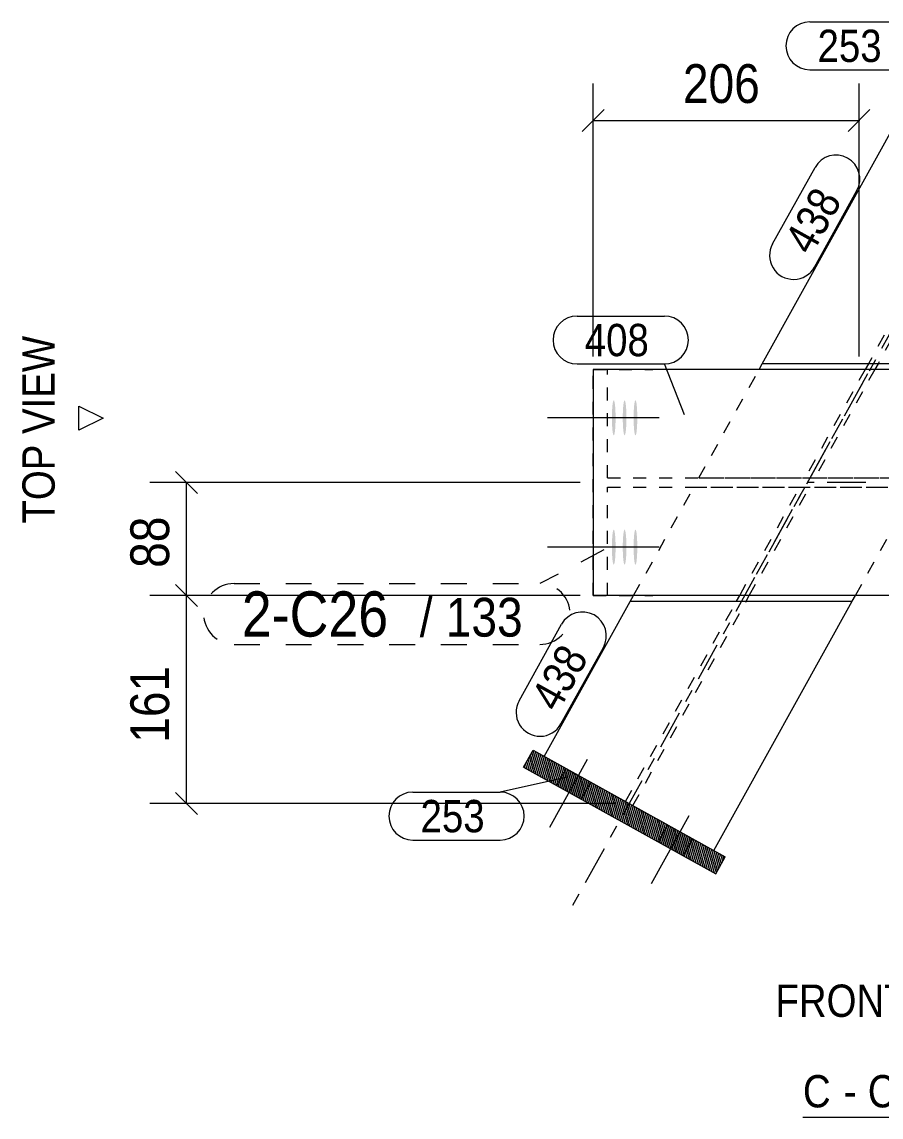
# Model space of a CAD drawing. Header units: millimetres. Extents: x 2 to 825, y 1 to 579.
# Drawn here: x 459.9 to 526.4, y 318.8 to 403.5 of the extents above; entities that cross this region are included whole.
import ezdxf

# ---------------------------------------------------------------- set-up
doc = ezdxf.new("R2010")
doc.units = ezdxf.units.MM
for name, pattern in [('XKITLINE00', [0]), ('XKITLINE01', [4, 1, -1, 1, -1]), ('XKITLINE02', [4, 2, -2]), ('XKITLINE03', [6, 3, -1, 1, -1])]:
    doc.linetypes.add(name, pattern=pattern)
for name, color, linetype, lineweight in [('Bolt', 3, 'Continuous', 0), ('Dimensions', 7, 'Continuous', 0), ('OtherObjectType', 7, 'Continuous', 0), ('Part', 2, 'Continuous', 0), ('PartMark', 7, 'Continuous', 0)]:
    doc.layers.add(name, color=color, linetype=linetype, lineweight=lineweight)
doc.styles.add('ARIAL', font='ARIAL.TTF')

# ---------------------------------------------------------------- blocks, each defined once
blk = doc.blocks.new('*A3')
at = {"layer": 'Part', "color": 7, "linetype": 'XKITLINE00', "lineweight": 0}
for p, q in [((499.369, 345.519), (499.089, 346.497)), ((499.545, 345.421), (499.187, 346.673)), ((499.722, 345.323), (499.285, 346.85)), ((499.899, 345.225), (499.383, 347.027)), ((500.075, 345.127), (499.492, 347.166)), ((500.252, 345.029), (499.668, 347.068)), ((500.429, 344.931), (499.845, 346.97)), ((500.605, 344.833), (500.022, 346.872)), ((500.782, 344.735), (500.198, 346.774)), ((500.959, 344.637), (500.375, 346.676)), ((501.136, 344.539), (500.552, 346.578)), ((501.312, 344.441), (500.728, 346.48)), ((498.839, 345.813), (498.795, 345.967)), ((499.015, 345.715), (498.893, 346.143)), ((499.192, 345.617), (498.991, 346.32)), ((501.489, 344.343), (500.905, 346.382)), ((501.666, 344.245), (501.082, 346.284)), ((501.842, 344.147), (501.258, 346.186)), ((502.019, 344.049), (501.435, 346.088)), ((502.196, 343.951), (501.612, 345.99)), ((502.372, 343.852), (501.788, 345.892)), ((502.549, 343.754), (501.965, 345.794)), ((502.726, 343.656), (502.142, 345.696)), ((502.902, 343.558), (502.318, 345.598)), ((503.079, 343.46), (502.495, 345.5)), ((503.256, 343.362), (502.672, 345.402)), ((503.432, 343.264), (502.848, 345.304)), ((503.609, 343.166), (503.025, 345.206)), ((503.786, 343.068), (503.202, 345.108)), ((503.962, 342.97), (503.379, 345.01)), ((504.139, 342.872), (503.555, 344.912)), ((504.316, 342.774), (503.732, 344.814)), ((504.492, 342.676), (503.909, 344.716)), ((504.669, 342.578), (504.085, 344.617)), ((504.846, 342.48), (504.262, 344.519)), ((505.023, 342.382), (504.439, 344.421)), ((505.199, 342.284), (504.615, 344.323)), ((505.376, 342.186), (504.792, 344.225)), ((505.553, 342.088), (504.969, 344.127)), ((505.729, 341.99), (505.145, 344.029)), ((505.906, 341.892), (505.322, 343.931)), ((506.083, 341.794), (505.499, 343.833)), ((506.259, 341.696), (505.675, 343.735)), ((506.436, 341.598), (505.852, 343.637)), ((506.613, 341.5), (506.029, 343.539)), ((506.789, 341.402), (506.205, 343.441)), ((506.966, 341.304), (506.382, 343.343)), ((507.143, 341.206), (506.559, 343.245)), ((507.319, 341.108), (506.735, 343.147)), ((507.496, 341.01), (506.912, 343.049)), ((507.673, 340.912), (507.089, 342.951)), ((507.849, 340.814), (507.266, 342.853)), ((508.026, 340.715), (507.442, 342.755)), ((508.203, 340.617), (507.619, 342.657)), ((508.379, 340.519), (507.796, 342.559)), ((508.556, 340.421), (507.972, 342.461)), ((508.733, 340.323), (508.149, 342.363)), ((508.909, 340.225), (508.326, 342.265)), ((509.086, 340.127), (508.502, 342.167)), ((509.263, 340.029), (508.679, 342.069)), ((509.44, 339.931), (508.856, 341.971)), ((509.616, 339.833), (509.032, 341.873)), ((509.793, 339.735), (509.209, 341.775)), ((509.97, 339.637), (509.386, 341.677)), ((510.146, 339.539), (509.562, 341.578)), ((510.323, 339.441), (509.739, 341.48)), ((510.5, 339.343), (509.916, 341.382)), ((510.676, 339.245), (510.092, 341.284)), ((510.853, 339.147), (510.269, 341.186)), ((511.03, 339.049), (510.446, 341.088)), ((511.206, 338.951), (510.622, 340.99)), ((511.383, 338.853), (510.799, 340.892)), ((511.56, 338.755), (510.976, 340.794)), ((511.736, 338.657), (511.153, 340.696)), ((511.913, 338.559), (511.329, 340.598)), ((512.09, 338.461), (511.506, 340.5)), ((512.266, 338.363), (511.683, 340.402)), ((512.41, 338.381), (511.859, 340.304)), ((512.547, 338.42), (512.036, 340.206)), ((512.685, 338.46), (512.213, 340.108)), ((512.822, 338.499), (512.389, 340.01)), ((512.959, 338.538), (512.566, 339.912)), ((513.097, 338.578), (512.743, 339.814)), ((513.234, 338.617), (512.919, 339.716)), ((513.371, 338.656), (513.096, 339.618)), ((513.509, 338.696), (513.273, 339.52)), ((513.646, 338.735), (513.449, 339.422)), ((513.783, 338.774), (513.626, 339.324)), ((513.921, 338.814), (513.803, 339.226)), ((514.039, 338.402), (513.921, 338.814)), ((514.058, 338.853), (513.979, 339.128)), ((514.137, 338.578), (514.058, 338.853)), ((514.195, 338.892), (514.156, 339.03)), ((514.235, 338.755), (514.195, 338.892)), ((512.443, 338.265), (512.41, 338.381)), ((512.62, 338.167), (512.547, 338.42)), ((512.796, 338.069), (512.685, 338.46)), ((512.973, 337.971), (512.822, 338.499)), ((513.15, 337.873), (512.959, 338.538)), ((513.327, 337.775), (513.097, 338.578)), ((513.503, 337.677), (513.234, 338.617)), ((513.647, 337.695), (513.371, 338.656)), ((513.745, 337.872), (513.509, 338.696)), ((513.843, 338.048), (513.646, 338.735)), ((513.941, 338.225), (513.783, 338.774))]:
    blk.add_line(p, q, dxfattribs=at)
blk = doc.blocks.new('*A64')
at = {"layer": 'Bolt'}
for points in [[(505.57, 372.922), (505.57, 372.955), (505.57, 372.988), (505.571, 373.021), (505.571, 373.054), (505.572, 373.087), (505.572, 373.12), (505.573, 373.152), (505.574, 373.185), (505.574, 373.217), (505.575, 373.249), (505.576, 373.281), (505.577, 373.313), (505.578, 373.344), (505.58, 373.375), (505.581, 373.406), (505.582, 373.436), (505.584, 373.466), (505.585, 373.496), (505.587, 373.525), (505.588, 373.555), (505.59, 373.583), (505.592, 373.611), (505.594, 373.639), (505.596, 373.666), (505.598, 373.693), (505.6, 373.72), (505.602, 373.746), (505.604, 373.771), (505.607, 373.796), (505.609, 373.82), (505.612, 373.844), (505.614, 373.867), (505.617, 373.889), (505.619, 373.911), (505.622, 373.933), (505.625, 373.953), (505.627, 373.973), (505.63, 373.993), (505.633, 374.012), (505.636, 374.03), (505.639, 374.047), (505.642, 374.064), (505.645, 374.08), (505.648, 374.095), (505.651, 374.109), (505.654, 374.123), (505.658, 374.136), (505.661, 374.149), (505.664, 374.16), (505.667, 374.171), (505.671, 374.181), (505.674, 374.19), (505.677, 374.199), (505.681, 374.206), (505.684, 374.213), (505.687, 374.219), (505.691, 374.224), (505.694, 374.229), (505.698, 374.233), (505.701, 374.235), (505.705, 374.237), (505.708, 374.239), (505.712, 374.239), (505.715, 374.239), (505.719, 374.237), (505.722, 374.235), (505.726, 374.233), (505.729, 374.229), (505.732, 374.224), (505.736, 374.219), (505.739, 374.213), (505.743, 374.206), (505.746, 374.199), (505.749, 374.19), (505.753, 374.181), (505.756, 374.171), (505.759, 374.16), (505.763, 374.149), (505.766, 374.136), (505.769, 374.123), (505.772, 374.109), (505.775, 374.095), (505.778, 374.08), (505.781, 374.064), (505.784, 374.047), (505.787, 374.03), (505.79, 374.012), (505.793, 373.993), (505.796, 373.973), (505.799, 373.953), (505.802, 373.933), (505.804, 373.911), (505.807, 373.889), (505.809, 373.867), (505.812, 373.844), (505.814, 373.82), (505.817, 373.796), (505.819, 373.771), (505.821, 373.746), (505.823, 373.72), (505.825, 373.693), (505.827, 373.666), (505.829, 373.639), (505.831, 373.611), (505.833, 373.583), (505.835, 373.555), (505.837, 373.525), (505.838, 373.496), (505.84, 373.466), (505.841, 373.436), (505.843, 373.406), (505.844, 373.375), (505.845, 373.344), (505.846, 373.313), (505.847, 373.281), (505.848, 373.249), (505.849, 373.217), (505.85, 373.185), (505.851, 373.152), (505.851, 373.12), (505.852, 373.087), (505.852, 373.054), (505.853, 373.021), (505.853, 372.988), (505.853, 372.955), (505.853, 372.922), (505.853, 372.889), (505.853, 372.856), (505.853, 372.823), (505.853, 372.79), (505.853, 372.757), (505.852, 372.724), (505.852, 372.691), (505.851, 372.658), (505.851, 372.626), (505.85, 372.593), (505.849, 372.561), (505.848, 372.529), (505.847, 372.497), (505.846, 372.466), (505.845, 372.434), (505.844, 372.403), (505.843, 372.372), (505.841, 372.342), (505.84, 372.312), (505.838, 372.282), (505.837, 372.253), (505.835, 372.224), (505.833, 372.195), (505.831, 372.167), (505.829, 372.139), (505.827, 372.112), (505.825, 372.085), (505.823, 372.059), (505.821, 372.033), (505.819, 372.007), (505.817, 371.983), (505.814, 371.958), (505.812, 371.935), (505.809, 371.911), (505.807, 371.889), (505.804, 371.867), (505.802, 371.846), (505.799, 371.825), (505.796, 371.805), (505.793, 371.785), (505.79, 371.767), (505.787, 371.749), (505.784, 371.731), (505.781, 371.714), (505.778, 371.699), (505.775, 371.683), (505.772, 371.669), (505.769, 371.655), (505.766, 371.642), (505.763, 371.63), (505.759, 371.618), (505.756, 371.607), (505.753, 371.597), (505.749, 371.588), (505.746, 371.58), (505.743, 371.572), (505.739, 371.565), (505.736, 371.559), (505.732, 371.554), (505.729, 371.549), (505.726, 371.546), (505.722, 371.543), (505.719, 371.541), (505.715, 371.54), (505.712, 371.539), (505.708, 371.54), (505.705, 371.541), (505.701, 371.543), (505.698, 371.546), (505.694, 371.549), (505.691, 371.554), (505.687, 371.559), (505.684, 371.565), (505.681, 371.572), (505.677, 371.58), (505.674, 371.588), (505.671, 371.597), (505.667, 371.607), (505.664, 371.618), (505.661, 371.63), (505.658, 371.642), (505.654, 371.655), (505.651, 371.669), (505.648, 371.683), (505.645, 371.699), (505.642, 371.714), (505.639, 371.731), (505.636, 371.749), (505.633, 371.767), (505.63, 371.785), (505.627, 371.805), (505.625, 371.825), (505.622, 371.846), (505.619, 371.867), (505.617, 371.889), (505.614, 371.911), (505.612, 371.935), (505.609, 371.958), (505.607, 371.983), (505.604, 372.007), (505.602, 372.033), (505.6, 372.059), (505.598, 372.085), (505.596, 372.112), (505.594, 372.139), (505.592, 372.167), (505.59, 372.195), (505.588, 372.224), (505.587, 372.253), (505.585, 372.282), (505.584, 372.312), (505.582, 372.342), (505.581, 372.372), (505.58, 372.403), (505.578, 372.434), (505.577, 372.466), (505.576, 372.497), (505.575, 372.529), (505.574, 372.561), (505.574, 372.593), (505.573, 372.626), (505.572, 372.658), (505.572, 372.691), (505.571, 372.724), (505.571, 372.757), (505.57, 372.79), (505.57, 372.823), (505.57, 372.856), (505.57, 372.889)], [(506.409, 372.922), (506.409, 372.955), (506.41, 372.988), (506.41, 373.021), (506.41, 373.054), (506.411, 373.087), (506.411, 373.12), (506.412, 373.152), (506.413, 373.185), (506.413, 373.217), (506.414, 373.249), (506.415, 373.281), (506.416, 373.313), (506.418, 373.344), (506.419, 373.375), (506.42, 373.406), (506.421, 373.436), (506.423, 373.466), (506.424, 373.496), (506.426, 373.525), (506.428, 373.555), (506.429, 373.583), (506.431, 373.611), (506.433, 373.639), (506.435, 373.666), (506.437, 373.693), (506.439, 373.72), (506.441, 373.746), (506.444, 373.771), (506.446, 373.796), (506.448, 373.82), (506.451, 373.844), (506.453, 373.867), (506.456, 373.889), (506.458, 373.911), (506.461, 373.933), (506.464, 373.953), (506.466, 373.973), (506.469, 373.993), (506.472, 374.012), (506.475, 374.03), (506.478, 374.047), (506.481, 374.064), (506.484, 374.08), (506.487, 374.095), (506.49, 374.109), (506.493, 374.123), (506.497, 374.136), (506.5, 374.149), (506.503, 374.16), (506.506, 374.171), (506.51, 374.181), (506.513, 374.19), (506.516, 374.199), (506.52, 374.206), (506.523, 374.213), (506.527, 374.219), (506.53, 374.224), (506.534, 374.229), (506.537, 374.233), (506.54, 374.235), (506.544, 374.237), (506.547, 374.239), (506.551, 374.239), (506.554, 374.239), (506.558, 374.237), (506.561, 374.235), (506.565, 374.233), (506.568, 374.229), (506.572, 374.224), (506.575, 374.219), (506.578, 374.213), (506.582, 374.206), (506.585, 374.199), (506.589, 374.19), (506.592, 374.181), (506.595, 374.171), (506.599, 374.16), (506.602, 374.149), (506.605, 374.136), (506.608, 374.123), (506.611, 374.109), (506.615, 374.095), (506.618, 374.08), (506.621, 374.064), (506.624, 374.047), (506.627, 374.03), (506.63, 374.012), (506.632, 373.993), (506.635, 373.973), (506.638, 373.953), (506.641, 373.933), (506.643, 373.911), (506.646, 373.889), (506.648, 373.867), (506.651, 373.844), (506.653, 373.82), (506.656, 373.796), (506.658, 373.771), (506.66, 373.746), (506.662, 373.72), (506.665, 373.693), (506.667, 373.666), (506.669, 373.639), (506.67, 373.611), (506.672, 373.583), (506.674, 373.555), (506.676, 373.525), (506.677, 373.496), (506.679, 373.466), (506.68, 373.436), (506.682, 373.406), (506.683, 373.375), (506.684, 373.344), (506.685, 373.313), (506.686, 373.281), (506.687, 373.249), (506.688, 373.217), (506.689, 373.185), (506.69, 373.152), (506.69, 373.12), (506.691, 373.087), (506.691, 373.054), (506.692, 373.021), (506.692, 372.988), (506.692, 372.955), (506.692, 372.922), (506.692, 372.889), (506.692, 372.856), (506.692, 372.823), (506.692, 372.79), (506.692, 372.757), (506.691, 372.724), (506.691, 372.691), (506.69, 372.658), (506.69, 372.626), (506.689, 372.593), (506.688, 372.561), (506.687, 372.529), (506.686, 372.497), (506.685, 372.466), (506.684, 372.434), (506.683, 372.403), (506.682, 372.372), (506.68, 372.342), (506.679, 372.312), (506.677, 372.282), (506.676, 372.253), (506.674, 372.224), (506.672, 372.195), (506.67, 372.167), (506.669, 372.139), (506.667, 372.112), (506.665, 372.085), (506.662, 372.059), (506.66, 372.033), (506.658, 372.007), (506.656, 371.983), (506.653, 371.958), (506.651, 371.935), (506.648, 371.911), (506.646, 371.889), (506.643, 371.867), (506.641, 371.846), (506.638, 371.825), (506.635, 371.805), (506.632, 371.785), (506.63, 371.767), (506.627, 371.749), (506.624, 371.731), (506.621, 371.714), (506.618, 371.699), (506.615, 371.683), (506.611, 371.669), (506.608, 371.655), (506.605, 371.642), (506.602, 371.63), (506.599, 371.618), (506.595, 371.607), (506.592, 371.597), (506.589, 371.588), (506.585, 371.58), (506.582, 371.572), (506.578, 371.565), (506.575, 371.559), (506.572, 371.554), (506.568, 371.549), (506.565, 371.546), (506.561, 371.543), (506.558, 371.541), (506.554, 371.54), (506.551, 371.539), (506.547, 371.54), (506.544, 371.541), (506.54, 371.543), (506.537, 371.546), (506.534, 371.549), (506.53, 371.554), (506.527, 371.559), (506.523, 371.565), (506.52, 371.572), (506.516, 371.58), (506.513, 371.588), (506.51, 371.597), (506.506, 371.607), (506.503, 371.618), (506.5, 371.63), (506.497, 371.642), (506.493, 371.655), (506.49, 371.669), (506.487, 371.683), (506.484, 371.699), (506.481, 371.714), (506.478, 371.731), (506.475, 371.749), (506.472, 371.767), (506.469, 371.785), (506.466, 371.805), (506.464, 371.825), (506.461, 371.846), (506.458, 371.867), (506.456, 371.889), (506.453, 371.911), (506.451, 371.935), (506.448, 371.958), (506.446, 371.983), (506.444, 372.007), (506.441, 372.033), (506.439, 372.059), (506.437, 372.085), (506.435, 372.112), (506.433, 372.139), (506.431, 372.167), (506.429, 372.195), (506.428, 372.224), (506.426, 372.253), (506.424, 372.282), (506.423, 372.312), (506.421, 372.342), (506.42, 372.372), (506.419, 372.403), (506.418, 372.434), (506.416, 372.466), (506.415, 372.497), (506.414, 372.529), (506.413, 372.561), (506.413, 372.593), (506.412, 372.626), (506.411, 372.658), (506.411, 372.691), (506.41, 372.724), (506.41, 372.757), (506.41, 372.79), (506.409, 372.823), (506.409, 372.856), (506.409, 372.889)], [(507.248, 372.922), (507.249, 372.955), (507.249, 372.988), (507.249, 373.021), (507.249, 373.054), (507.25, 373.087), (507.25, 373.12), (507.251, 373.152), (507.252, 373.185), (507.253, 373.217), (507.254, 373.249), (507.254, 373.281), (507.256, 373.313), (507.257, 373.344), (507.258, 373.375), (507.259, 373.406), (507.261, 373.436), (507.262, 373.466), (507.264, 373.496), (507.265, 373.525), (507.267, 373.555), (507.269, 373.583), (507.27, 373.611), (507.272, 373.639), (507.274, 373.666), (507.276, 373.693), (507.278, 373.72), (507.281, 373.746), (507.283, 373.771), (507.285, 373.796), (507.287, 373.82), (507.29, 373.844), (507.292, 373.867), (507.295, 373.889), (507.298, 373.911), (507.3, 373.933), (507.303, 373.953), (507.306, 373.973), (507.308, 373.993), (507.311, 374.012), (507.314, 374.03), (507.317, 374.047), (507.32, 374.064), (507.323, 374.08), (507.326, 374.095), (507.329, 374.109), (507.333, 374.123), (507.336, 374.136), (507.339, 374.149), (507.342, 374.16), (507.346, 374.171), (507.349, 374.181), (507.352, 374.19), (507.356, 374.199), (507.359, 374.206), (507.362, 374.213), (507.366, 374.219), (507.369, 374.224), (507.373, 374.229), (507.376, 374.233), (507.38, 374.235), (507.383, 374.237), (507.387, 374.239), (507.39, 374.239), (507.393, 374.239), (507.397, 374.237), (507.4, 374.235), (507.404, 374.233), (507.407, 374.229), (507.411, 374.224), (507.414, 374.219), (507.418, 374.213), (507.421, 374.206), (507.424, 374.199), (507.428, 374.19), (507.431, 374.181), (507.434, 374.171), (507.438, 374.16), (507.441, 374.149), (507.444, 374.136), (507.447, 374.123), (507.451, 374.109), (507.454, 374.095), (507.457, 374.08), (507.46, 374.064), (507.463, 374.047), (507.466, 374.03), (507.469, 374.012), (507.472, 373.993), (507.474, 373.973), (507.477, 373.953), (507.48, 373.933), (507.483, 373.911), (507.485, 373.889), (507.488, 373.867), (507.49, 373.844), (507.493, 373.82), (507.495, 373.796), (507.497, 373.771), (507.499, 373.746), (507.502, 373.72), (507.504, 373.693), (507.506, 373.666), (507.508, 373.639), (507.51, 373.611), (507.511, 373.583), (507.513, 373.555), (507.515, 373.525), (507.516, 373.496), (507.518, 373.466), (507.519, 373.436), (507.521, 373.406), (507.522, 373.375), (507.523, 373.344), (507.524, 373.313), (507.526, 373.281), (507.526, 373.249), (507.527, 373.217), (507.528, 373.185), (507.529, 373.152), (507.53, 373.12), (507.53, 373.087), (507.531, 373.054), (507.531, 373.021), (507.531, 372.988), (507.531, 372.955), (507.532, 372.922), (507.532, 372.889), (507.532, 372.856), (507.531, 372.823), (507.531, 372.79), (507.531, 372.757), (507.531, 372.724), (507.53, 372.691), (507.53, 372.658), (507.529, 372.626), (507.528, 372.593), (507.527, 372.561), (507.526, 372.529), (507.526, 372.497), (507.524, 372.466), (507.523, 372.434), (507.522, 372.403), (507.521, 372.372), (507.519, 372.342), (507.518, 372.312), (507.516, 372.282), (507.515, 372.253), (507.513, 372.224), (507.511, 372.195), (507.51, 372.167), (507.508, 372.139), (507.506, 372.112), (507.504, 372.085), (507.502, 372.059), (507.499, 372.033), (507.497, 372.007), (507.495, 371.983), (507.493, 371.958), (507.49, 371.935), (507.488, 371.911), (507.485, 371.889), (507.483, 371.867), (507.48, 371.846), (507.477, 371.825), (507.474, 371.805), (507.472, 371.785), (507.469, 371.767), (507.466, 371.749), (507.463, 371.731), (507.46, 371.714), (507.457, 371.699), (507.454, 371.683), (507.451, 371.669), (507.447, 371.655), (507.444, 371.642), (507.441, 371.63), (507.438, 371.618), (507.434, 371.607), (507.431, 371.597), (507.428, 371.588), (507.424, 371.58), (507.421, 371.572), (507.418, 371.565), (507.414, 371.559), (507.411, 371.554), (507.407, 371.549), (507.404, 371.546), (507.4, 371.543), (507.397, 371.541), (507.393, 371.54), (507.39, 371.539), (507.387, 371.54), (507.383, 371.541), (507.38, 371.543), (507.376, 371.546), (507.373, 371.549), (507.369, 371.554), (507.366, 371.559), (507.362, 371.565), (507.359, 371.572), (507.356, 371.58), (507.352, 371.588), (507.349, 371.597), (507.346, 371.607), (507.342, 371.618), (507.339, 371.63), (507.336, 371.642), (507.333, 371.655), (507.329, 371.669), (507.326, 371.683), (507.323, 371.699), (507.32, 371.714), (507.317, 371.731), (507.314, 371.749), (507.311, 371.767), (507.308, 371.785), (507.306, 371.805), (507.303, 371.825), (507.3, 371.846), (507.298, 371.867), (507.295, 371.889), (507.292, 371.911), (507.29, 371.935), (507.287, 371.958), (507.285, 371.983), (507.283, 372.007), (507.281, 372.033), (507.278, 372.059), (507.276, 372.085), (507.274, 372.112), (507.272, 372.139), (507.27, 372.167), (507.269, 372.195), (507.267, 372.224), (507.265, 372.253), (507.264, 372.282), (507.262, 372.312), (507.261, 372.342), (507.259, 372.372), (507.258, 372.403), (507.257, 372.434), (507.256, 372.466), (507.254, 372.497), (507.254, 372.529), (507.253, 372.561), (507.252, 372.593), (507.251, 372.626), (507.25, 372.658), (507.25, 372.691), (507.249, 372.724), (507.249, 372.757), (507.249, 372.79), (507.249, 372.823), (507.248, 372.856), (507.248, 372.889)], [(505.57, 362.922), (505.57, 362.955), (505.57, 362.988), (505.571, 363.021), (505.571, 363.054), (505.572, 363.087), (505.572, 363.12), (505.573, 363.152), (505.574, 363.185), (505.574, 363.217), (505.575, 363.249), (505.576, 363.281), (505.577, 363.313), (505.578, 363.344), (505.58, 363.375), (505.581, 363.406), (505.582, 363.436), (505.584, 363.466), (505.585, 363.496), (505.587, 363.525), (505.588, 363.555), (505.59, 363.583), (505.592, 363.611), (505.594, 363.639), (505.596, 363.666), (505.598, 363.693), (505.6, 363.72), (505.602, 363.746), (505.604, 363.771), (505.607, 363.796), (505.609, 363.82), (505.612, 363.844), (505.614, 363.867), (505.617, 363.889), (505.619, 363.911), (505.622, 363.933), (505.625, 363.953), (505.627, 363.973), (505.63, 363.993), (505.633, 364.012), (505.636, 364.03), (505.639, 364.047), (505.642, 364.064), (505.645, 364.08), (505.648, 364.095), (505.651, 364.109), (505.654, 364.123), (505.658, 364.136), (505.661, 364.149), (505.664, 364.16), (505.667, 364.171), (505.671, 364.181), (505.674, 364.19), (505.677, 364.199), (505.681, 364.206), (505.684, 364.213), (505.687, 364.219), (505.691, 364.224), (505.694, 364.229), (505.698, 364.233), (505.701, 364.235), (505.705, 364.237), (505.708, 364.239), (505.712, 364.239), (505.715, 364.239), (505.719, 364.237), (505.722, 364.235), (505.726, 364.233), (505.729, 364.229), (505.732, 364.224), (505.736, 364.219), (505.739, 364.213), (505.743, 364.206), (505.746, 364.199), (505.749, 364.19), (505.753, 364.181), (505.756, 364.171), (505.759, 364.16), (505.763, 364.149), (505.766, 364.136), (505.769, 364.123), (505.772, 364.109), (505.775, 364.095), (505.778, 364.08), (505.781, 364.064), (505.784, 364.047), (505.787, 364.03), (505.79, 364.012), (505.793, 363.993), (505.796, 363.973), (505.799, 363.953), (505.802, 363.933), (505.804, 363.911), (505.807, 363.889), (505.809, 363.867), (505.812, 363.844), (505.814, 363.82), (505.817, 363.796), (505.819, 363.771), (505.821, 363.746), (505.823, 363.72), (505.825, 363.693), (505.827, 363.666), (505.829, 363.639), (505.831, 363.611), (505.833, 363.583), (505.835, 363.555), (505.837, 363.525), (505.838, 363.496), (505.84, 363.466), (505.841, 363.436), (505.843, 363.406), (505.844, 363.375), (505.845, 363.344), (505.846, 363.313), (505.847, 363.281), (505.848, 363.249), (505.849, 363.217), (505.85, 363.185), (505.851, 363.152), (505.851, 363.12), (505.852, 363.087), (505.852, 363.054), (505.853, 363.021), (505.853, 362.988), (505.853, 362.955), (505.853, 362.922), (505.853, 362.889), (505.853, 362.856), (505.853, 362.823), (505.853, 362.79), (505.853, 362.757), (505.852, 362.724), (505.852, 362.691), (505.851, 362.658), (505.851, 362.626), (505.85, 362.593), (505.849, 362.561), (505.848, 362.529), (505.847, 362.497), (505.846, 362.466), (505.845, 362.434), (505.844, 362.403), (505.843, 362.372), (505.841, 362.342), (505.84, 362.312), (505.838, 362.282), (505.837, 362.253), (505.835, 362.224), (505.833, 362.195), (505.831, 362.167), (505.829, 362.139), (505.827, 362.112), (505.825, 362.085), (505.823, 362.059), (505.821, 362.033), (505.819, 362.007), (505.817, 361.983), (505.814, 361.958), (505.812, 361.935), (505.809, 361.911), (505.807, 361.889), (505.804, 361.867), (505.802, 361.846), (505.799, 361.825), (505.796, 361.805), (505.793, 361.785), (505.79, 361.767), (505.787, 361.749), (505.784, 361.731), (505.781, 361.714), (505.778, 361.699), (505.775, 361.683), (505.772, 361.669), (505.769, 361.655), (505.766, 361.642), (505.763, 361.63), (505.759, 361.618), (505.756, 361.607), (505.753, 361.597), (505.749, 361.588), (505.746, 361.58), (505.743, 361.572), (505.739, 361.565), (505.736, 361.559), (505.732, 361.554), (505.729, 361.549), (505.726, 361.546), (505.722, 361.543), (505.719, 361.541), (505.715, 361.54), (505.712, 361.539), (505.708, 361.54), (505.705, 361.541), (505.701, 361.543), (505.698, 361.546), (505.694, 361.549), (505.691, 361.554), (505.687, 361.559), (505.684, 361.565), (505.681, 361.572), (505.677, 361.58), (505.674, 361.588), (505.671, 361.597), (505.667, 361.607), (505.664, 361.618), (505.661, 361.63), (505.658, 361.642), (505.654, 361.655), (505.651, 361.669), (505.648, 361.683), (505.645, 361.699), (505.642, 361.714), (505.639, 361.731), (505.636, 361.749), (505.633, 361.767), (505.63, 361.785), (505.627, 361.805), (505.625, 361.825), (505.622, 361.846), (505.619, 361.867), (505.617, 361.889), (505.614, 361.911), (505.612, 361.935), (505.609, 361.958), (505.607, 361.983), (505.604, 362.007), (505.602, 362.033), (505.6, 362.059), (505.598, 362.085), (505.596, 362.112), (505.594, 362.139), (505.592, 362.167), (505.59, 362.195), (505.588, 362.224), (505.587, 362.253), (505.585, 362.282), (505.584, 362.312), (505.582, 362.342), (505.581, 362.372), (505.58, 362.403), (505.578, 362.434), (505.577, 362.466), (505.576, 362.497), (505.575, 362.529), (505.574, 362.561), (505.574, 362.593), (505.573, 362.626), (505.572, 362.658), (505.572, 362.691), (505.571, 362.724), (505.571, 362.757), (505.57, 362.79), (505.57, 362.823), (505.57, 362.856), (505.57, 362.889)], [(506.409, 362.922), (506.409, 362.955), (506.41, 362.988), (506.41, 363.021), (506.41, 363.054), (506.411, 363.087), (506.411, 363.12), (506.412, 363.152), (506.413, 363.185), (506.413, 363.217), (506.414, 363.249), (506.415, 363.281), (506.416, 363.313), (506.418, 363.344), (506.419, 363.375), (506.42, 363.406), (506.421, 363.436), (506.423, 363.466), (506.424, 363.496), (506.426, 363.525), (506.428, 363.555), (506.429, 363.583), (506.431, 363.611), (506.433, 363.639), (506.435, 363.666), (506.437, 363.693), (506.439, 363.72), (506.441, 363.746), (506.444, 363.771), (506.446, 363.796), (506.448, 363.82), (506.451, 363.844), (506.453, 363.867), (506.456, 363.889), (506.458, 363.911), (506.461, 363.933), (506.464, 363.953), (506.466, 363.973), (506.469, 363.993), (506.472, 364.012), (506.475, 364.03), (506.478, 364.047), (506.481, 364.064), (506.484, 364.08), (506.487, 364.095), (506.49, 364.109), (506.493, 364.123), (506.497, 364.136), (506.5, 364.149), (506.503, 364.16), (506.506, 364.171), (506.51, 364.181), (506.513, 364.19), (506.516, 364.199), (506.52, 364.206), (506.523, 364.213), (506.527, 364.219), (506.53, 364.224), (506.534, 364.229), (506.537, 364.233), (506.54, 364.235), (506.544, 364.237), (506.547, 364.239), (506.551, 364.239), (506.554, 364.239), (506.558, 364.237), (506.561, 364.235), (506.565, 364.233), (506.568, 364.229), (506.572, 364.224), (506.575, 364.219), (506.578, 364.213), (506.582, 364.206), (506.585, 364.199), (506.589, 364.19), (506.592, 364.181), (506.595, 364.171), (506.599, 364.16), (506.602, 364.149), (506.605, 364.136), (506.608, 364.123), (506.611, 364.109), (506.615, 364.095), (506.618, 364.08), (506.621, 364.064), (506.624, 364.047), (506.627, 364.03), (506.63, 364.012), (506.632, 363.993), (506.635, 363.973), (506.638, 363.953), (506.641, 363.933), (506.643, 363.911), (506.646, 363.889), (506.648, 363.867), (506.651, 363.844), (506.653, 363.82), (506.656, 363.796), (506.658, 363.771), (506.66, 363.746), (506.662, 363.72), (506.665, 363.693), (506.667, 363.666), (506.669, 363.639), (506.67, 363.611), (506.672, 363.583), (506.674, 363.555), (506.676, 363.525), (506.677, 363.496), (506.679, 363.466), (506.68, 363.436), (506.682, 363.406), (506.683, 363.375), (506.684, 363.344), (506.685, 363.313), (506.686, 363.281), (506.687, 363.249), (506.688, 363.217), (506.689, 363.185), (506.69, 363.152), (506.69, 363.12), (506.691, 363.087), (506.691, 363.054), (506.692, 363.021), (506.692, 362.988), (506.692, 362.955), (506.692, 362.922), (506.692, 362.889), (506.692, 362.856), (506.692, 362.823), (506.692, 362.79), (506.692, 362.757), (506.691, 362.724), (506.691, 362.691), (506.69, 362.658), (506.69, 362.626), (506.689, 362.593), (506.688, 362.561), (506.687, 362.529), (506.686, 362.497), (506.685, 362.466), (506.684, 362.434), (506.683, 362.403), (506.682, 362.372), (506.68, 362.342), (506.679, 362.312), (506.677, 362.282), (506.676, 362.253), (506.674, 362.224), (506.672, 362.195), (506.67, 362.167), (506.669, 362.139), (506.667, 362.112), (506.665, 362.085), (506.662, 362.059), (506.66, 362.033), (506.658, 362.007), (506.656, 361.983), (506.653, 361.958), (506.651, 361.935), (506.648, 361.911), (506.646, 361.889), (506.643, 361.867), (506.641, 361.846), (506.638, 361.825), (506.635, 361.805), (506.632, 361.785), (506.63, 361.767), (506.627, 361.749), (506.624, 361.731), (506.621, 361.714), (506.618, 361.699), (506.615, 361.683), (506.611, 361.669), (506.608, 361.655), (506.605, 361.642), (506.602, 361.63), (506.599, 361.618), (506.595, 361.607), (506.592, 361.597), (506.589, 361.588), (506.585, 361.58), (506.582, 361.572), (506.578, 361.565), (506.575, 361.559), (506.572, 361.554), (506.568, 361.549), (506.565, 361.546), (506.561, 361.543), (506.558, 361.541), (506.554, 361.54), (506.551, 361.539), (506.547, 361.54), (506.544, 361.541), (506.54, 361.543), (506.537, 361.546), (506.534, 361.549), (506.53, 361.554), (506.527, 361.559), (506.523, 361.565), (506.52, 361.572), (506.516, 361.58), (506.513, 361.588), (506.51, 361.597), (506.506, 361.607), (506.503, 361.618), (506.5, 361.63), (506.497, 361.642), (506.493, 361.655), (506.49, 361.669), (506.487, 361.683), (506.484, 361.699), (506.481, 361.714), (506.478, 361.731), (506.475, 361.749), (506.472, 361.767), (506.469, 361.785), (506.466, 361.805), (506.464, 361.825), (506.461, 361.846), (506.458, 361.867), (506.456, 361.889), (506.453, 361.911), (506.451, 361.935), (506.448, 361.958), (506.446, 361.983), (506.444, 362.007), (506.441, 362.033), (506.439, 362.059), (506.437, 362.085), (506.435, 362.112), (506.433, 362.139), (506.431, 362.167), (506.429, 362.195), (506.428, 362.224), (506.426, 362.253), (506.424, 362.282), (506.423, 362.312), (506.421, 362.342), (506.42, 362.372), (506.419, 362.403), (506.418, 362.434), (506.416, 362.466), (506.415, 362.497), (506.414, 362.529), (506.413, 362.561), (506.413, 362.593), (506.412, 362.626), (506.411, 362.658), (506.411, 362.691), (506.41, 362.724), (506.41, 362.757), (506.41, 362.79), (506.409, 362.823), (506.409, 362.856), (506.409, 362.889)], [(507.248, 362.922), (507.249, 362.955), (507.249, 362.988), (507.249, 363.021), (507.249, 363.054), (507.25, 363.087), (507.25, 363.12), (507.251, 363.152), (507.252, 363.185), (507.253, 363.217), (507.254, 363.249), (507.254, 363.281), (507.256, 363.313), (507.257, 363.344), (507.258, 363.375), (507.259, 363.406), (507.261, 363.436), (507.262, 363.466), (507.264, 363.496), (507.265, 363.525), (507.267, 363.555), (507.269, 363.583), (507.27, 363.611), (507.272, 363.639), (507.274, 363.666), (507.276, 363.693), (507.278, 363.72), (507.281, 363.746), (507.283, 363.771), (507.285, 363.796), (507.287, 363.82), (507.29, 363.844), (507.292, 363.867), (507.295, 363.889), (507.298, 363.911), (507.3, 363.933), (507.303, 363.953), (507.306, 363.973), (507.308, 363.993), (507.311, 364.012), (507.314, 364.03), (507.317, 364.047), (507.32, 364.064), (507.323, 364.08), (507.326, 364.095), (507.329, 364.109), (507.333, 364.123), (507.336, 364.136), (507.339, 364.149), (507.342, 364.16), (507.346, 364.171), (507.349, 364.181), (507.352, 364.19), (507.356, 364.199), (507.359, 364.206), (507.362, 364.213), (507.366, 364.219), (507.369, 364.224), (507.373, 364.229), (507.376, 364.233), (507.38, 364.235), (507.383, 364.237), (507.387, 364.239), (507.39, 364.239), (507.393, 364.239), (507.397, 364.237), (507.4, 364.235), (507.404, 364.233), (507.407, 364.229), (507.411, 364.224), (507.414, 364.219), (507.418, 364.213), (507.421, 364.206), (507.424, 364.199), (507.428, 364.19), (507.431, 364.181), (507.434, 364.171), (507.438, 364.16), (507.441, 364.149), (507.444, 364.136), (507.447, 364.123), (507.451, 364.109), (507.454, 364.095), (507.457, 364.08), (507.46, 364.064), (507.463, 364.047), (507.466, 364.03), (507.469, 364.012), (507.472, 363.993), (507.474, 363.973), (507.477, 363.953), (507.48, 363.933), (507.483, 363.911), (507.485, 363.889), (507.488, 363.867), (507.49, 363.844), (507.493, 363.82), (507.495, 363.796), (507.497, 363.771), (507.499, 363.746), (507.502, 363.72), (507.504, 363.693), (507.506, 363.666), (507.508, 363.639), (507.51, 363.611), (507.511, 363.583), (507.513, 363.555), (507.515, 363.525), (507.516, 363.496), (507.518, 363.466), (507.519, 363.436), (507.521, 363.406), (507.522, 363.375), (507.523, 363.344), (507.524, 363.313), (507.526, 363.281), (507.526, 363.249), (507.527, 363.217), (507.528, 363.185), (507.529, 363.152), (507.53, 363.12), (507.53, 363.087), (507.531, 363.054), (507.531, 363.021), (507.531, 362.988), (507.531, 362.955), (507.532, 362.922), (507.532, 362.889), (507.532, 362.856), (507.531, 362.823), (507.531, 362.79), (507.531, 362.757), (507.531, 362.724), (507.53, 362.691), (507.53, 362.658), (507.529, 362.626), (507.528, 362.593), (507.527, 362.561), (507.526, 362.529), (507.526, 362.497), (507.524, 362.466), (507.523, 362.434), (507.522, 362.403), (507.521, 362.372), (507.519, 362.342), (507.518, 362.312), (507.516, 362.282), (507.515, 362.253), (507.513, 362.224), (507.511, 362.195), (507.51, 362.167), (507.508, 362.139), (507.506, 362.112), (507.504, 362.085), (507.502, 362.059), (507.499, 362.033), (507.497, 362.007), (507.495, 361.983), (507.493, 361.958), (507.49, 361.935), (507.488, 361.911), (507.485, 361.889), (507.483, 361.867), (507.48, 361.846), (507.477, 361.825), (507.474, 361.805), (507.472, 361.785), (507.469, 361.767), (507.466, 361.749), (507.463, 361.731), (507.46, 361.714), (507.457, 361.699), (507.454, 361.683), (507.451, 361.669), (507.447, 361.655), (507.444, 361.642), (507.441, 361.63), (507.438, 361.618), (507.434, 361.607), (507.431, 361.597), (507.428, 361.588), (507.424, 361.58), (507.421, 361.572), (507.418, 361.565), (507.414, 361.559), (507.411, 361.554), (507.407, 361.549), (507.404, 361.546), (507.4, 361.543), (507.397, 361.541), (507.393, 361.54), (507.39, 361.539), (507.387, 361.54), (507.383, 361.541), (507.38, 361.543), (507.376, 361.546), (507.373, 361.549), (507.369, 361.554), (507.366, 361.559), (507.362, 361.565), (507.359, 361.572), (507.356, 361.58), (507.352, 361.588), (507.349, 361.597), (507.346, 361.607), (507.342, 361.618), (507.339, 361.63), (507.336, 361.642), (507.333, 361.655), (507.329, 361.669), (507.326, 361.683), (507.323, 361.699), (507.32, 361.714), (507.317, 361.731), (507.314, 361.749), (507.311, 361.767), (507.308, 361.785), (507.306, 361.805), (507.303, 361.825), (507.3, 361.846), (507.298, 361.867), (507.295, 361.889), (507.292, 361.911), (507.29, 361.935), (507.287, 361.958), (507.285, 361.983), (507.283, 362.007), (507.281, 362.033), (507.278, 362.059), (507.276, 362.085), (507.274, 362.112), (507.272, 362.139), (507.27, 362.167), (507.269, 362.195), (507.267, 362.224), (507.265, 362.253), (507.264, 362.282), (507.262, 362.312), (507.261, 362.342), (507.259, 362.372), (507.258, 362.403), (507.257, 362.434), (507.256, 362.466), (507.254, 362.497), (507.254, 362.529), (507.253, 362.561), (507.252, 362.593), (507.251, 362.626), (507.25, 362.658), (507.25, 362.691), (507.249, 362.724), (507.249, 362.757), (507.249, 362.79), (507.249, 362.823), (507.248, 362.856), (507.248, 362.889)]]:
    blk.add_hatch(color=3, dxfattribs=at).paths.add_polyline_path(points, flags=17)
at = {"layer": 'Bolt', "color": 3, "linetype": 'XKITLINE00', "lineweight": 0}
for p, q in [((507.551, 372.889), (500.59, 372.889)), ((508.391, 372.889), (501.429, 372.889)), ((509.23, 372.889), (502.268, 372.889)), ((507.551, 362.889), (500.59, 362.889)), ((508.391, 362.889), (501.429, 362.889)), ((509.23, 362.889), (502.268, 362.889))]:
    blk.add_line(p, q, dxfattribs=at)
blk = doc.blocks.new('*A65')
at = {"layer": 'Bolt'}
for points in [[(501.276, 344.461), (502.003, 345.773), (503.927, 344.705), (503.199, 343.394)], [(501.276, 344.461), (502.003, 345.773), (503.927, 344.705), (503.199, 343.394)], [(501.276, 344.461), (502.003, 345.773), (503.927, 344.705), (503.199, 343.394)], [(509.145, 340.094), (509.873, 341.406), (511.797, 340.339), (511.069, 339.027)], [(509.145, 340.094), (509.873, 341.406), (511.797, 340.339), (511.069, 339.027)], [(509.145, 340.094), (509.873, 341.406), (511.797, 340.339), (511.069, 339.027)]]:
    blk.add_hatch(color=3, dxfattribs=at).paths.add_polyline_path(points, flags=17)
at = {"layer": 'Bolt', "color": 3, "linetype": 'XKITLINE00', "lineweight": 0}
for p, q in [((503.645, 346.463), (500.734, 341.217)), ((503.645, 346.463), (500.734, 341.217)), ((503.645, 346.463), (500.734, 341.217)), ((502.003, 345.773), (501.276, 344.461)), ((502.003, 345.773), (501.276, 344.461)), ((502.003, 345.773), (501.276, 344.461)), ((503.927, 344.705), (503.199, 343.394)), ((503.927, 344.705), (503.199, 343.394)), ((503.927, 344.705), (503.199, 343.394)), ((511.514, 342.097), (508.603, 336.85)), ((511.514, 342.097), (508.603, 336.85)), ((511.514, 342.097), (508.603, 336.85)), ((509.873, 341.406), (509.145, 340.094)), ((509.873, 341.406), (509.145, 340.094)), ((509.873, 341.406), (509.145, 340.094)), ((511.797, 340.339), (511.069, 339.027)), ((511.797, 340.339), (511.069, 339.027)), ((511.797, 340.339), (511.069, 339.027))]:
    blk.add_line(p, q, dxfattribs=at)
blk = doc.blocks.new('*A67')
at = {"layer": 'Part', "color": 7, "linetype": 'XKITLINE01', "lineweight": 0}
for p, q in [((504.118, 376.639), (508.723, 376.639)), ((504.118, 359.139), (504.118, 376.639)), ((505.224, 368.239), (505.224, 376.639)), ((539.312, 376.639), (538.206, 376.639)), ((538.206, 376.639), (538.206, 368.239)), ((539.312, 376.639), (539.312, 359.139)), ((505.224, 368.239), (541.705, 368.239)), ((505.224, 367.539), (541.705, 367.539)), ((505.224, 359.139), (505.224, 367.539)), ((538.206, 359.139), (538.206, 367.539)), ((504.118, 359.139), (508.723, 359.139)), ((539.312, 359.139), (538.206, 359.139))]:
    blk.add_line(p, q, dxfattribs=at)
at = {"layer": 'Part', "color": 2, "linetype": 'XKITLINE00', "lineweight": 0}
for p, q in [((542.811, 376.639), (539.312, 376.639)), ((542.811, 359.139), (539.312, 359.139))]:
    blk.add_line(p, q, dxfattribs=at)
at = {"layer": 'Part', "color": 7, "linetype": 'XKITLINE03', "lineweight": 0}
blk.add_line((525.214, 367.889), (520.666, 367.889), dxfattribs=at)
blk = doc.blocks.new('*A71')
at = {"layer": 'Part', "color": 2, "linetype": 'XKITLINE00', "lineweight": 0}
for p, q in [((539.312, 376.639), (504.118, 376.639)), ((504.118, 376.639), (504.118, 359.139)), ((539.312, 376.639), (539.312, 359.139)), ((539.312, 359.139), (504.118, 359.139))]:
    blk.add_line(p, q, dxfattribs=at)
blk = doc.blocks.new('*A72')
at = {"layer": 'Part', "color": 7, "linetype": 'XKITLINE03', "lineweight": 0}
blk.add_line((525.337, 376.283), (502.049, 334.311), dxfattribs=at)
at = {"layer": 'Part', "color": 7, "linetype": 'XKITLINE01', "lineweight": 0}
for p, q in [((507.247, 359.139), (511.908, 367.539)), ((511.908, 367.539), (529.062, 367.539)), ((515.452, 359.139), (520.113, 367.539)), ((516.196, 359.139), (520.857, 367.539)), ((524.401, 359.139), (529.062, 367.539)), ((506.616, 343.213), (515.21, 358.702)), ((507.184, 342.898), (515.953, 358.702)), ((500.342, 346.694), (513.458, 339.417))]:
    blk.add_line(p, q, dxfattribs=at)
at = {"layer": 'Part', "color": 2, "linetype": 'XKITLINE00', "lineweight": 0}
for p, q in [((500.342, 346.694), (507.247, 359.139)), ((515.21, 358.702), (515.452, 359.139)), ((515.953, 358.702), (516.196, 359.139)), ((524.159, 358.702), (524.401, 359.139)), ((507.004, 358.702), (524.159, 358.702)), ((513.458, 339.417), (524.159, 358.702))]:
    blk.add_line(p, q, dxfattribs=at)
blk = doc.blocks.new('*A73')
at = {"layer": 'Part', "color": 7, "linetype": 'XKITLINE03', "lineweight": 0}
blk.add_line((539.529, 401.862), (516.022, 359.495), dxfattribs=at)
at = {"layer": 'Part', "color": 2, "linetype": 'XKITLINE00', "lineweight": 0}
for p, q in [((517.199, 377.076), (528.119, 396.756)), ((541.235, 389.479), (534.354, 377.076)), ((516.957, 376.639), (517.199, 377.076)), ((534.354, 377.076), (517.199, 377.076)), ((525.405, 377.076), (525.162, 376.639)), ((526.148, 377.076), (525.906, 376.639)), ((534.354, 377.076), (534.111, 376.639))]:
    blk.add_line(p, q, dxfattribs=at)
at = {"layer": 'Part', "color": 7, "linetype": 'XKITLINE01', "lineweight": 0}
for p, q in [((528.119, 396.756), (541.235, 389.479)), ((534.393, 393.275), (525.405, 377.076)), ((534.961, 392.96), (526.148, 377.076)), ((512.296, 368.239), (516.957, 376.639)), ((525.162, 376.639), (520.502, 368.239)), ((525.906, 376.639), (521.245, 368.239)), ((534.111, 376.639), (529.45, 368.239)), ((512.296, 368.239), (529.45, 368.239))]:
    blk.add_line(p, q, dxfattribs=at)
blk = doc.blocks.new('*A74')
at = {"layer": 'Part', "color": 2, "linetype": 'XKITLINE00', "lineweight": 0}
for p, q in [((498.74, 345.868), (499.468, 347.18)), ((499.468, 347.18), (514.333, 338.932)), ((498.74, 345.868), (513.605, 337.62)), ((513.605, 337.62), (514.333, 338.932))]:
    blk.add_line(p, q, dxfattribs=at)
blk = doc.blocks.new('*A215')
at = {"layer": 'Dimensions', "color": 7, "linetype": 'XKITLINE00', "lineweight": 0}
for p, q in [((504.118, 377.639), (504.118, 398.739)), ((524.679, 377.639), (524.679, 398.739)), ((504.967, 396.738), (503.27, 395.041)), ((525.528, 396.738), (523.831, 395.041)), ((504.118, 395.889), (524.679, 395.889))]:
    blk.add_line(p, q, dxfattribs=at)
at = {"layer": 'Dimensions', "color": 3}
for p in [(504.118, 395.889), (524.679, 395.889)]:
    blk.add_point(p, dxfattribs=at)
at = {"layer": 'Dimensions', "color": 3, "style": 'ARIAL', "width": 0.85}
blk.add_text('206', height=3, dxfattribs=at).set_placement((511.061, 397.239))
blk = doc.blocks.new('*A217')
at = {"layer": 'Dimensions', "color": 7, "linetype": 'XKITLINE00', "lineweight": 0}
for p, q in [((471.831, 359.988), (473.528, 358.291)), ((503.118, 359.139), (469.829, 359.139)), ((472.679, 343.056), (472.679, 359.139)), ((471.831, 343.904), (473.528, 342.207)), ((505.9, 343.056), (469.829, 343.056))]:
    blk.add_line(p, q, dxfattribs=at)
at = {"layer": 'Dimensions', "color": 3}
for p in [(472.679, 359.139), (472.679, 343.056)]:
    blk.add_point(p, dxfattribs=at)
at = {"layer": 'Dimensions', "color": 3, "style": 'ARIAL', "width": 0.85}
blk.add_text('161', height=3, rotation=90.00021, dxfattribs=at).set_placement((471.329, 347.76))
blk = doc.blocks.new('*A218')
at = {"layer": 'Dimensions', "color": 7, "linetype": 'XKITLINE00', "lineweight": 0}
for p, q in [((471.831, 368.738), (473.528, 367.041)), ((503.118, 367.889), (469.829, 367.889)), ((472.679, 359.139), (472.679, 367.889)), ((471.831, 359.988), (473.528, 358.291)), ((503.118, 359.139), (469.829, 359.139))]:
    blk.add_line(p, q, dxfattribs=at)
at = {"layer": 'Dimensions', "color": 3}
for p in [(472.679, 367.889), (472.679, 359.139)]:
    blk.add_point(p, dxfattribs=at)
at = {"layer": 'Dimensions', "color": 3, "style": 'ARIAL', "width": 0.85}
blk.add_text('88', height=3, rotation=90.00021, dxfattribs=at).set_placement((471.329, 361.289))
blk = doc.blocks.new('*A221')
at = {"layer": 'PartMark', "color": 7, "linetype": 'XKITLINE00', "lineweight": 0}
for p, q in [((520.873, 403.509), (527.636, 403.509)), ((520.873, 399.809), (527.636, 399.809)), ((530.636, 396.463), (527.636, 399.809))]:
    blk.add_line(p, q, dxfattribs=at)
for centre, start, end in [((520.873, 401.659), 90, 270), ((527.636, 401.659), 270, 90)]:
    blk.add_arc(centre, 1.85, start, end, dxfattribs=at)
at = {"layer": 'PartMark', "color": 3, "style": 'ARIAL', "width": 0.85}
blk.add_text('253', height=2.5, dxfattribs=at).set_placement((521.473, 400.409))
blk = doc.blocks.new('*A222')
at = {"layer": 'PartMark', "color": 7, "linetype": 'XKITLINE00', "lineweight": 0}
for p, q in [((502.131, 345.09), (496.935, 343.94)), ((490.172, 343.94), (496.935, 343.94)), ((490.172, 340.24), (496.935, 340.24))]:
    blk.add_line(p, q, dxfattribs=at)
for centre, start, end in [((490.172, 342.09), 90, 270), ((496.935, 342.09), 270, 90)]:
    blk.add_arc(centre, 1.85, start, end, dxfattribs=at)
at = {"layer": 'PartMark', "color": 3, "style": 'ARIAL', "width": 0.85}
blk.add_text('253', height=2.5, dxfattribs=at).set_placement((490.772, 340.84))
blk = doc.blocks.new('*A223')
at = {"layer": 'PartMark', "color": 7, "linetype": 'XKITLINE00', "lineweight": 0}
for p, q in [((517.997, 386.347), (521.279, 392.26)), ((521.233, 384.552), (524.514, 390.465))]:
    blk.add_line(p, q, dxfattribs=at)
for centre, start, end in [((522.896, 391.363), 330.97635, 150.97635), ((519.615, 385.449), 150.97635, 330.97635)]:
    blk.add_arc(centre, 1.85, start, end, dxfattribs=at)
at = {"layer": 'PartMark', "color": 3, "style": 'ARIAL', "width": 0.85}
blk.add_text('438', height=2.5, rotation=60.97417, dxfattribs=at).set_placement((520.999, 385.368))
blk = doc.blocks.new('*A224')
at = {"layer": 'PartMark', "color": 7, "linetype": 'XKITLINE00', "lineweight": 0}
for p, q in [((498.39, 351.009), (501.671, 356.922)), ((501.626, 349.214), (504.907, 355.127))]:
    blk.add_line(p, q, dxfattribs=at)
for centre, start, end in [((503.289, 356.025), 330.97635, 150.97635), ((500.008, 350.111), 150.97635, 330.97635)]:
    blk.add_arc(centre, 1.85, start, end, dxfattribs=at)
at = {"layer": 'PartMark', "color": 3, "style": 'ARIAL', "width": 0.85}
blk.add_text('438', height=2.5, rotation=60.97417, dxfattribs=at).set_placement((501.392, 350.029))
blk = doc.blocks.new('*A225')
at = {"layer": 'PartMark', "color": 7, "linetype": 'XKITLINE00', "lineweight": 0}
for p, q in [((502.871, 380.756), (509.634, 380.756)), ((502.871, 377.056), (509.634, 377.056)), ((511.186, 373.11), (509.634, 377.056))]:
    blk.add_line(p, q, dxfattribs=at)
for centre, start, end in [((502.871, 378.906), 90, 270), ((509.634, 378.906), 270, 90)]:
    blk.add_arc(centre, 1.85, start, end, dxfattribs=at)
at = {"layer": 'PartMark', "color": 3, "style": 'ARIAL', "width": 0.85}
blk.add_text('408', height=2.5, dxfattribs=at).set_placement((503.471, 377.656))
blk = doc.blocks.new('*A229')
at = {"layer": 'PartMark', "color": 7, "linetype": 'XKITLINE02', "lineweight": 0}
for p, q in [((504.947, 362.669), (499.997, 360.069)), ((476.349, 360.069), (499.997, 360.069)), ((476.349, 355.369), (499.997, 355.369))]:
    blk.add_line(p, q, dxfattribs=at)
for centre, start, end in [((476.349, 357.719), 90, 270), ((499.997, 357.719), 270, 90)]:
    blk.add_arc(centre, 2.35, start, end, dxfattribs=at)
at = {"layer": 'PartMark', "color": 1, "style": 'ARIAL', "width": 0.85}
blk.add_text('2-C26', height=3.5, dxfattribs=at).set_placement((476.949, 355.969))
at = {"layer": 'PartMark', "color": 3, "style": 'ARIAL', "width": 0.85}
for s, p in [('/', (490.71, 355.969)), ('133', (492.722, 355.969))]:
    blk.add_text(s, height=3, dxfattribs=at).set_placement(p)
blk = doc.blocks.new('*A230')
at = {"layer": 'OtherObjectType', "color": 7, "linetype": 'XKITLINE00', "lineweight": 0}
for p, q in [((464.354, 371.927), (464.354, 373.802)), ((464.354, 373.802), (466.229, 372.864)), ((466.229, 372.864), (464.354, 371.927)), ((466.229, 372.864), (466.229, 372.864)), ((527.742, 330.936), (528.679, 332.811)), ((528.679, 332.811), (529.617, 330.936)), ((528.679, 332.811), (528.679, 332.811)), ((529.617, 330.936), (527.742, 330.936)), ((520.342, 318.811), (527.766, 318.811))]:
    blk.add_line(p, q, dxfattribs=at)
at = {"layer": 'OtherObjectType', "color": 7, "style": 'ARIAL', "width": 0.85}
blk.add_text('TOP VIEW', height=2.5, rotation=90, dxfattribs=at).set_placement((462.479, 364.714))
for s, p in [('FRONT VIEW', (518.215, 326.561)), ('C', (520.342, 319.561)), ('C', (525.359, 319.561)), ('-', (523.499, 319.561))]:
    blk.add_text(s, height=2.5, dxfattribs=at).set_placement(p)

msp = doc.modelspace()

# ---------------------------------------------------------------- block references
at = {"lineweight": 0}
for name in ['*A221', '*A73', '*A215', '*A223', '*A225', '*A72', '*A67', '*A71', '*A64', '*A218', '*A229', '*A217', '*A224', '*A74', '*A3', '*A65', '*A222']:
    msp.add_blockref(name, (0, 0), dxfattribs=at)
at = {"layer": 'OtherObjectType', "lineweight": 0}
msp.add_blockref('*A230', (0, 0), dxfattribs=at)

doc.saveas('drawing.dxf')
